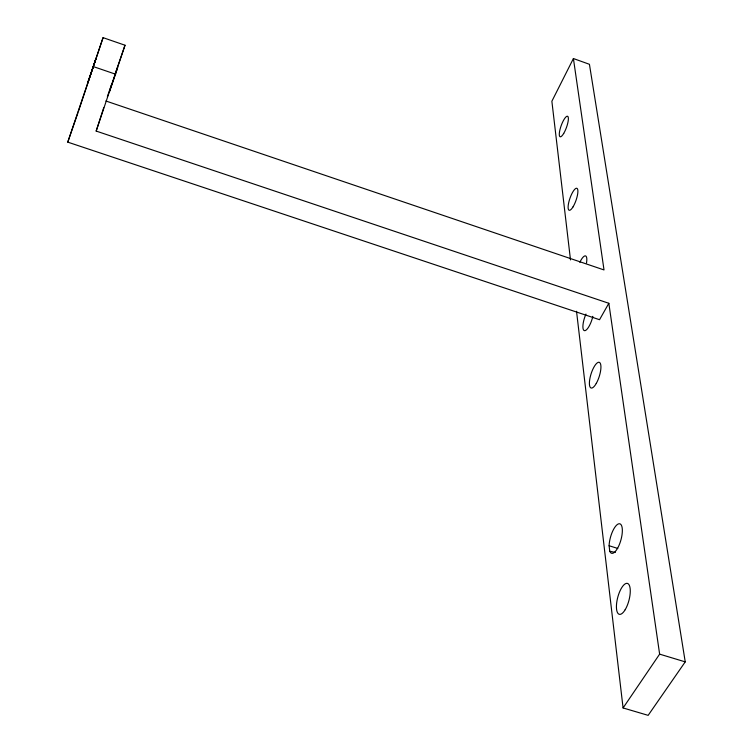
<?xml version="1.0" encoding="UTF-8"?>
<svg xmlns="http://www.w3.org/2000/svg" width="753" height="753" viewBox="0 0 753 753"><rect width="100%" height="100%" fill="white"/><g stroke="black" fill="none" stroke-linecap="round" stroke-linejoin="round"><path stroke-width="1.13" d="M110.126 89.513L109.58 91.292L116.141 72.166M570.501 259.926L551.874 101.25L573.41 58.536L589.43 64.297L685.23 661.868L648.154 715.35L623.079 707.952L659.628 654.141L608.838 303.29L96.168 131.069L103.735 107.679M96.168 131.069L125.007 45.227L103.067 37.65L67.77 142.138L599.539 319.705L608.838 303.29M110.427 88.572L113.788 78.481M116.451 71.224L117.684 67.469M87.95 82.077L96.055 58.179L93.946 64.626M78.256 111.877L103.067 37.65M91.81 70.97L93.588 65.68M91.452 72.034L87.423 83.752M114.155 77.427L115.943 72.156M107.387 96.619L111.519 84.59M114.889 74.754L125.007 45.227M67.77 142.138L77.888 112.959M116.263 71.224L117.553 67.506M609.77 551.243A15.314 5.393 -74.4 0 0 620.5 541.407A15.314 5.393 -74.4 0 0 618.382 523.919A15.314 5.393 -74.4 0 0 609.102 545.746L609.77 551.243L615.333 552.42M659.628 654.141L685.23 661.868M609.102 545.746L617.78 548.448M105.891 100.996L604.01 269.932L573.41 58.536M93.033 66.49L115.67 74.236M576.525 311.262L623.079 707.952M592.846 316.345A12.472 3.803 -71.7 0 1 584.319 330.633A12.472 3.803 -71.7 0 1 585.956 314.076M579.829 262.326A12.33 3.605 -71.2 0 1 585.316 255.841A12.33 3.605 -71.2 0 1 586.521 262.882M572.92 207.037A11.662 3.21 -70.7 0 0 577.287 188.589A11.662 3.21 -70.7 0 0 568.788 202.246A11.662 3.21 -70.7 0 0 572.92 207.037M563.715 133.422A10.918 2.796 -70.1 0 0 567.828 116.423A10.918 2.796 -70.1 0 0 559.95 129.695A10.918 2.796 -70.1 0 0 563.715 133.422M596.263 383.437A13.469 4.283 -72.4 0 0 599.539 362.447A13.469 4.283 -72.4 0 0 589.712 379.606A13.469 4.283 -72.4 0 0 596.263 383.437M625.169 609.723A15.992 5.808 -75.3 0 0 628.228 583.81A15.992 5.808 -75.3 0 0 616.651 603.049A15.992 5.808 -75.3 0 0 625.169 609.723"/></g></svg>
